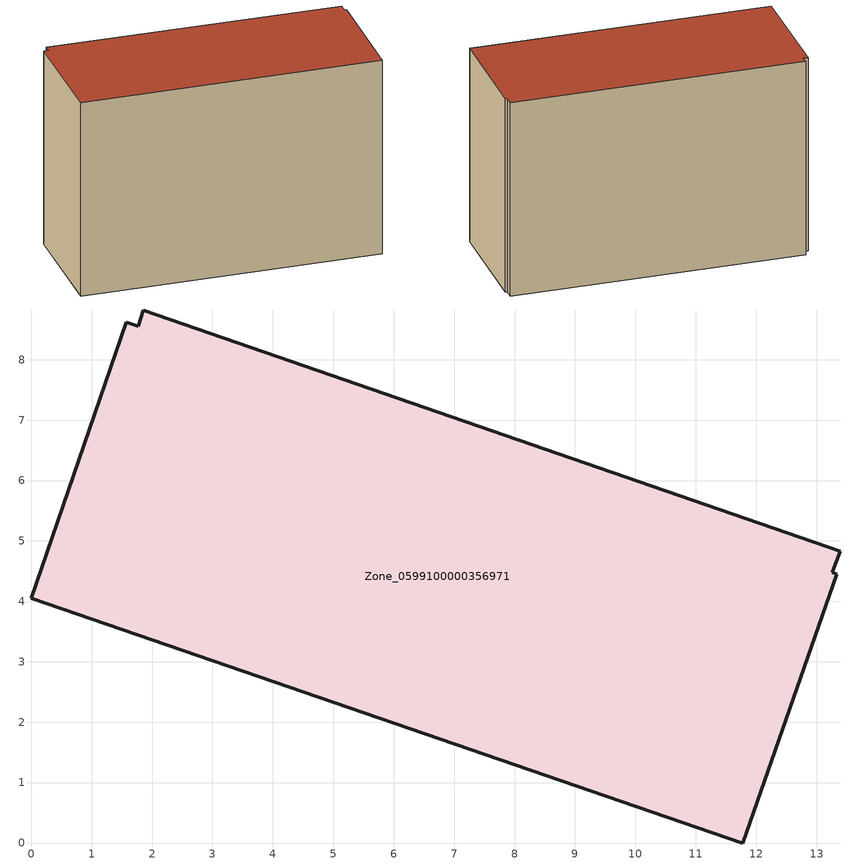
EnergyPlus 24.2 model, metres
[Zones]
Zone_0599100000356971
 floor ground (C_G): 13.39,4.83 13.26,4.48 13.33,4.45 11.78,0 0,4.05 1.57,8.62 1.77,8.56 1.86,8.82 z0
 wall outside (C_F): 1.57,8.62 0,4.05 11.78,0 13.33,4.45 13.26,4.48 13.39,4.83 1.86,8.82 1.77,8.56 1.57,8.62 z0:8.49
 roof outside (C_R): 1.86,8.82 1.77,8.56 1.57,8.62 0,4.05 11.78,0 13.33,4.45 13.26,4.48 13.39,4.83 z8.49
[BUILDING]
Pand.0599100000356971: North Axis=0; Terrain=City; Loads Convergence Tolerance Value=0.04; Temperature Convergence Tolerance Value=0.4; Solar Distribution=FullExterior; Maximum Number of Warmup Days=25; Minimum Number of Warmup Days=1
[Site:Location]
Rotterdam.The.Hague.AP_ZH_NLD Design_Conditions: Latitude=51.96; Longitude=4.45; Time Zone=1; Elevation=-4.5
[SITE:GROUNDTEMPERATURE:BUILDINGSURFACE]
18, 18, 18, 18, 18, 18, 18, 18, 18, 18, 18, 18
[MATERIAL] Thermal Absorptance=0.9; Solar Absorptance=0.7; Visible Absorptance=0.7
Name | Roughness | Thickness | Conductivity | Density | Specific Heat
G.TI.1992-2005 | MediumSmooth | 0.15 | 0.06 | 540 | 1210
F.TI.1992-2005 | Rough | 0.3 | 0.12 | 1920 | 840
R.TI.1992-2005 | MediumRough | 0.2 | 0.08 | 1500 | 1000
[CONSTRUCTION]
C_G: G.TI.1992-2005
C_F: F.TI.1992-2005
C_R: R.TI.1992-2005
[ZONE]
Zone_0599100000356971: Type=1; Multiplier=1; Ceiling Height=Autocalculate; Volume=Autocalculate; Floor Area=autocalculate; Part of Total Floor Area=Yes
[ZONEINFILTRATION:DESIGNFLOWRATE]
Infil_Zone_0599100000356971: Zone or ZoneList or Space or SpaceList=Zone_0599100000356971; Schedule=AlwaysOn; Design Flow Rate Calculation Method=Flow/Area; Flow Rate per Floor Area=0.0015; Constant Term Coefficient=1; Temperature Term Coefficient=0; Velocity Term Coefficient=0; Velocity Squared Term Coefficient=0
[HVACTEMPLATE:ZONE:IDEALLOADSAIRSYSTEM]
Zone_0599100000356971: Maximum Heating Supply Air Temperature=50; Minimum Cooling Supply Air Temperature=13; Maximum Heating Supply Air Humidity Ratio=0.0156; Minimum Cooling Supply Air Humidity Ratio=0.0077; Heating Limit=NoLimit; Cooling Limit=NoLimit; Dehumidification Control Type=ConstantSensibleHeatRatio; Cooling Sensible Heat Ratio=0.7; Dehumidification Setpoint=60; Humidification Control Type=None; Humidification Setpoint=30; Outdoor Air Method=None; Outdoor Air Flow Rate per Person=0.00944; Outdoor Air Flow Rate per Zone Floor Area=0; Outdoor Air Flow Rate per Zone=0; Demand Controlled Ventilation Type=None; Outdoor Air Economizer Type=NoEconomizer; Heat Recovery Type=None; Sensible Heat Recovery Effectiveness=0.7; Latent Heat Recovery Effectiveness=0.65
[ZONECONTROL:THERMOSTAT]
ThermostatControl_Zone_0599100000356971: Zone or ZoneList=Zone_0599100000356971; Control Type Schedule=DualSetpointControlType; Control 1=Thermostat_Zone_0599100000356971; Temperature Difference Between Cutout And Setpoint=0
[THERMOSTATSETPOINT:DUALSETPOINT]
Thermostat_Zone_0599100000356971: Heating Setpoint Temperature Schedule=HeatingSetpoint_Zone_0599100000356971; Cooling Setpoint Temperature Schedule=CoolingSetpoint_Zone_0599100000356971
[SCHEDULE:COMPACT]
HeatingSetpoint_Zone_0599100000356971: Through: 12/31, For: AllDays, Until: 24:00, 21
CoolingSetpoint_Zone_0599100000356971: Through: 12/31, For: AllDays, Until: 24:00, 24
DualSetpointControlType: Through: 12/31, For: AllDays, Until: 24:00, 4
AlwaysOn: Through: 12/31, For: AllDays, Until: 24:00, 1
